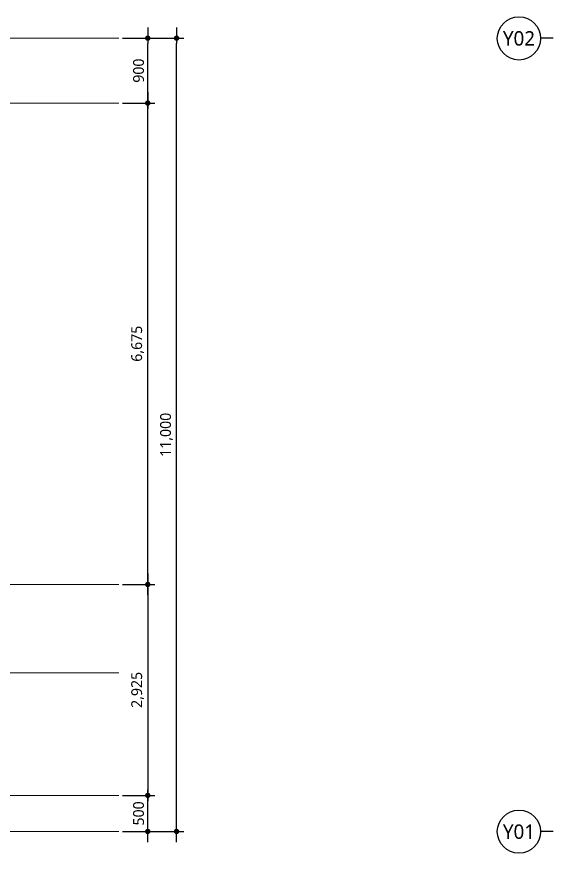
# Model space of a CAD drawing. Header units: millimetres. Extents: x 1467181 to 1850972, y 836037 to 895281.
# Drawn here: x 1824216 to 1831650, y 878466 to 890066 of the extents above; entities that cross this region are included whole.
import ezdxf
from ezdxf.enums import TextEntityAlignment as Align

# ---------------------------------------------------------------- set-up
doc = ezdxf.new("R2010")
doc.units = ezdxf.units.MM
doc.header["$MEASUREMENT"] = 0
doc.linetypes.add('CEN', pattern=[62, 60, -1, 0, -1])
doc.layers.get('0').update_dxf_attribs({"linetype": 'CONTINUOUS'})
for name, color, linetype, lineweight in [('A-AXIS-BUBL', 7, 'CONTINUOUS', 25), ('A-CNTL', 1, 'CEN', 15), ('A-DIMS', 7, 'CONTINUOUS', 25), ('A-XXXX-TXT2', 3, 'CONTINUOUS', 25)]:
    doc.layers.add(name, color=color, linetype=linetype, lineweight=lineweight)
doc.styles.add('HY울릉도L', font='')
doc.styles.add('맑은고딕', font='malgun.ttf')
doc.styles.get('HY울릉도L').set_extended_font_data('HYwulM')
doc.dimstyles.new('CDIM', dxfattribs={"dimtxt": 3, "dimasz": 1.5, "dimexe": 2, "dimexo": 1, "dimgap": 1, "dimtad": 1, "dimdec": 0, "dimrnd": 0.5, "dimzin": 0, "dimdsep": 32, "dimlunit": 6, "dimtxsty": 'HY울릉도L', "dimblk1": '_CIDOT', "dimblk2": '_CIDOT', "dimsah": 1, "dimcen": 5.5, "dimclrd": 2, "dimclre": 2, "dimclrt": 7, "dimadec": 0, "dimazin": 0, "dimtfac": 1, "dimtdec": 0, "dimtix": 1, "dimtmove": 2, "dimatfit": 1, "dimldrblk": '_CIDOT', "dimfxl": 1, "dimtolj": 1, "dimtzin": 0, "dimlwd": -1, "dimarcsym": 0})

# ---------------------------------------------------------------- blocks, each defined once
blk = doc.blocks.new('_CIDOT')
at = {"color": 0, "linetype": 'ByBlock'}
blk.add_line((2, 0), (-1, 0), dxfattribs=at)
at = {"color": 0, "linetype": 'ByBlock', "const_width": 0.5}
blk.add_lwpolyline([(-0.25, 0, 1), (0.25, 0, 1)], format="xyb", close=True, dxfattribs=at)
blk = doc.blocks.new('*D164')
at = {"layer": 'A-DIMS', "lineweight": -2, "transparency": 16777216}
for p, q in [((1825681, 889769), (1826131, 889769)), ((1825681, 888869), (1826131, 888869))]:
    blk.add_line(p, q, dxfattribs=at)
at = {"layer": 'A-DIMS', "transparency": 16777216}
blk.add_line((1826031, 888944), (1826031, 889694), dxfattribs=at)
at = {"layer": 'A-DIMS', "transparency": 16777216, "xscale": 75, "yscale": 75, "zscale": 75}
for p, rotation in [((1826031, 889769), 90), ((1826031, 888869), 270)]:
    blk.add_blockref('_CIDOT', p, dxfattribs=dict(at, rotation=rotation))
at = {"layer": 'A-DIMS', "color": 3, "transparency": 16777216, "insert": (1825904, 889319), "char_height": 150, "attachment_point": 5, "rotation": 90, "style": '맑은고딕'}
blk.add_mtext('\\A1;900', dxfattribs=at)
blk = doc.blocks.new('*D165')
at = {"layer": 'A-DIMS', "lineweight": -2, "transparency": 16777216}
for p, q in [((1825681, 889769), (1826531, 889769)), ((1825681, 878769), (1826531, 878769))]:
    blk.add_line(p, q, dxfattribs=at)
at = {"layer": 'A-DIMS', "transparency": 16777216}
blk.add_line((1826431, 878844), (1826431, 889694), dxfattribs=at)
at = {"layer": 'A-DIMS', "transparency": 16777216, "xscale": 75, "yscale": 75, "zscale": 75}
for p, rotation in [((1826431, 889769), 90), ((1826431, 878769), 270)]:
    blk.add_blockref('_CIDOT', p, dxfattribs=dict(at, rotation=rotation))
at = {"layer": 'A-DIMS', "color": 3, "transparency": 16777216, "insert": (1826291, 884269), "char_height": 150, "attachment_point": 5, "rotation": 90, "style": '맑은고딕'}
blk.add_mtext('\\A1;11,000', dxfattribs=at)
blk = doc.blocks.new('*D166')
at = {"layer": 'A-DIMS', "lineweight": -2, "transparency": 16777216}
for p, q in [((1825681, 879269), (1826131, 879269)), ((1825681, 878769), (1826131, 878769))]:
    blk.add_line(p, q, dxfattribs=at)
at = {"layer": 'A-DIMS', "transparency": 16777216}
blk.add_line((1826031, 878844), (1826031, 879194), dxfattribs=at)
at = {"layer": 'A-DIMS', "transparency": 16777216, "xscale": 75, "yscale": 75, "zscale": 75}
for p, rotation in [((1826031, 879269), 90), ((1826031, 878769), 270)]:
    blk.add_blockref('_CIDOT', p, dxfattribs=dict(at, rotation=rotation))
at = {"layer": 'A-DIMS', "color": 3, "transparency": 16777216, "insert": (1825904, 879019), "char_height": 150, "attachment_point": 5, "rotation": 90, "style": '맑은고딕'}
blk.add_mtext('\\A1;500', dxfattribs=at)
blk = doc.blocks.new('*D167')
at = {"layer": 'A-DIMS', "lineweight": -2, "transparency": 16777216}
for p, q in [((1825681, 882194), (1826131, 882194)), ((1825681, 879269), (1826131, 879269))]:
    blk.add_line(p, q, dxfattribs=at)
at = {"layer": 'A-DIMS', "transparency": 16777216}
blk.add_line((1826031, 882119), (1826031, 879344), dxfattribs=at)
at = {"layer": 'A-DIMS', "transparency": 16777216, "xscale": 75, "yscale": 75, "zscale": 75}
for p, rotation in [((1826031, 882194), 90), ((1826031, 879269), 270)]:
    blk.add_blockref('_CIDOT', p, dxfattribs=dict(at, rotation=rotation))
at = {"layer": 'A-DIMS', "color": 3, "transparency": 16777216, "insert": (1825891, 880732), "char_height": 150, "attachment_point": 5, "rotation": 90, "style": '맑은고딕'}
blk.add_mtext('\\A1;2,925', dxfattribs=at)
blk = doc.blocks.new('*D168')
at = {"layer": 'A-DIMS', "lineweight": -2, "transparency": 16777216}
for p, q in [((1825681, 888869), (1826131, 888869)), ((1825681, 882194), (1826131, 882194))]:
    blk.add_line(p, q, dxfattribs=at)
at = {"layer": 'A-DIMS', "transparency": 16777216}
blk.add_line((1826031, 882269), (1826031, 888794), dxfattribs=at)
at = {"layer": 'A-DIMS', "transparency": 16777216, "xscale": 75, "yscale": 75, "zscale": 75}
for p, rotation in [((1826031, 888869), 90), ((1826031, 882194), 270)]:
    blk.add_blockref('_CIDOT', p, dxfattribs=dict(at, rotation=rotation))
at = {"layer": 'A-DIMS', "color": 3, "transparency": 16777216, "insert": (1825891, 885532), "char_height": 150, "attachment_point": 5, "rotation": 90, "style": '맑은고딕'}
blk.add_mtext('\\A1;6,675', dxfattribs=at)

msp = doc.modelspace()

# ---------------------------------------------------------------- linework, layer by layer
at = {"layer": 'A-AXIS-BUBL', "ltscale": 0.2}
for p, q in [((1831650.1, 889769.4), (1831475.1, 889769.4)), ((1831650.1, 878769.4), (1831475.1, 878769.4))]:
    msp.add_line(p, q, dxfattribs=at)
for centre in [(1831175.1, 889766.4), (1831175.1, 878766.4)]:
    msp.add_circle(centre, 300, dxfattribs=at)
at = {"layer": 'A-CNTL'}
for p, q in [((1814781.4, 889769.4), (1825631.4, 889769.4)), ((1814781.4, 888869.4), (1825631.4, 888869.4)), ((1819031.4, 882194.4), (1825631.4, 882194.4)), ((1825631.4, 880969.4), (1820831.4, 880969.4)), ((1814781.4, 879269.4), (1825631.4, 879269.4)), ((1814781.4, 878769.4), (1825631.4, 878769.4))]:
    msp.add_line(p, q, dxfattribs=at)

# ---------------------------------------------------------------- texts
at = {"layer": 'A-XXXX-TXT2', "ltscale": 0.2, "style": '맑은고딕'}
for s, p in [('Y02', (1831175.1, 889766.4)), ('Y01', (1831175.1, 878766.4))]:
    msp.add_text(s, height=200, dxfattribs=at).set_placement(p, align=Align.MIDDLE)

# ---------------------------------------------------------------- dimensions: what is measured, and where the dimension line sits
at = {"layer": 'A-DIMS'}
for base, p1, p2, angle, picture, middle in [((1826031.4, 889769.4), (1825631.4, 888869.4), (1825631.4, 889769.4), 270, '*D164', (1825903.9, 889319.4)), ((1826431.4, 889769.4), (1825631.4, 878769.4), (1825631.4, 889769.4), 270, '*D165', (1826290.9, 884269.4)), ((1826031.4, 888869.4), (1825631.4, 882194.4), (1825631.4, 888869.4), 270, '*D168', (1825891.3, 885531.9)), ((1826031.4, 879269.4), (1825631.4, 882194.4), (1825631.4, 879269.4), 90, '*D167', (1825891.3, 880731.9)), ((1826031.4, 879269.4), (1825631.4, 878769.4), (1825631.4, 879269.4), 270, '*D166', (1825903.9, 879019.4))]:
    dim = msp.add_linear_dim(base=base, p1=p1, p2=p2, angle=angle, dimstyle='CDIM', override={"dimscale": 50, "dimtxsty": '맑은고딕', "dimclrd": 256, "dimclre": 256, "dimclrt": 3}, dxfattribs=at)
    dim.commit()
    dim.dimension.update_dxf_attribs({"geometry": picture, "text_midpoint": middle})

doc.saveas('drawing.dxf')
